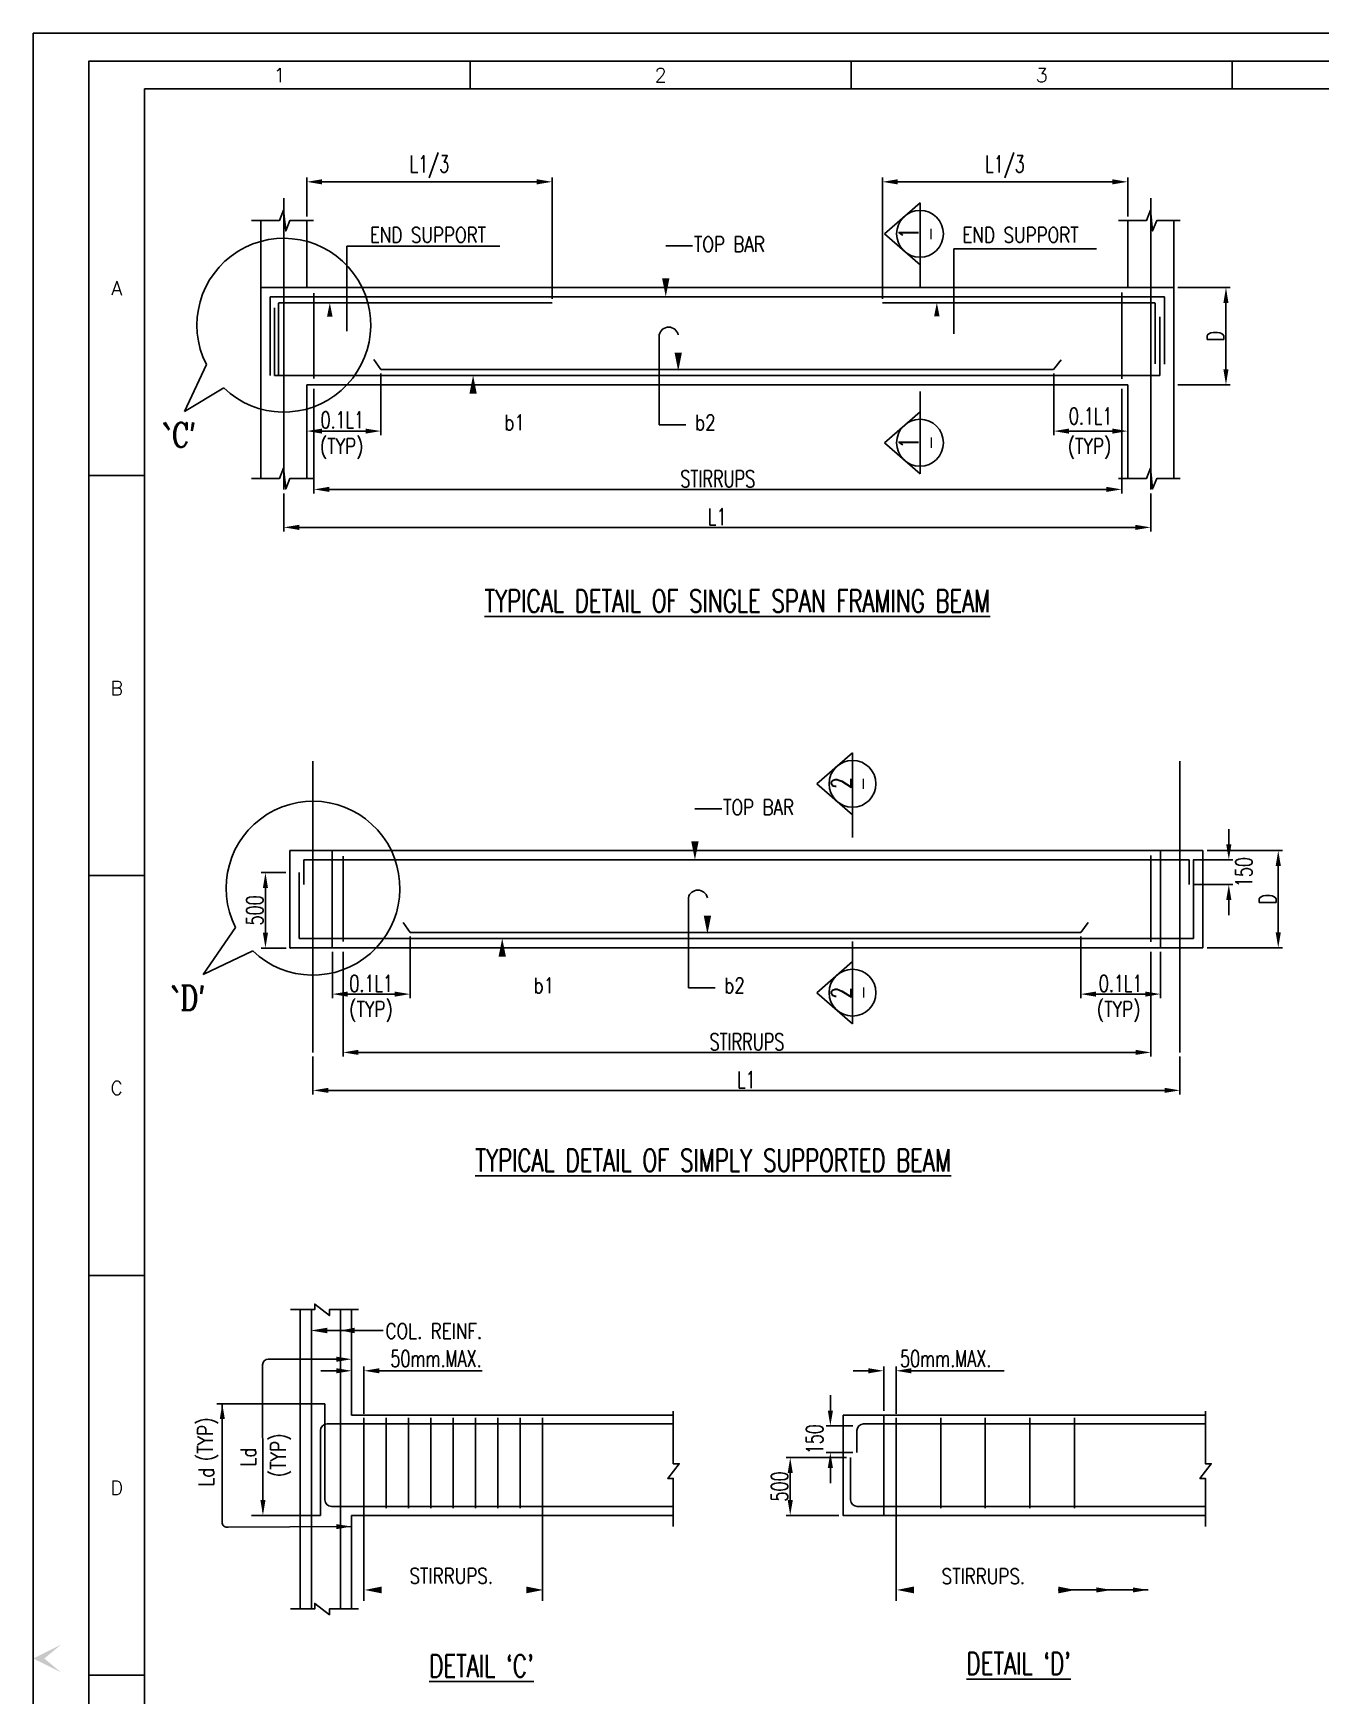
# Model space of a CAD drawing. Extents: x 489124 to 794428, y -356295 to -29813.
# Drawn here: x 615653 to 638745, y -131229 to -101429 of the extents above; entities that cross this region are included whole.
import ezdxf
from ezdxf.enums import TextEntityAlignment as Align
from ezdxf.lldxf.tags import DXFTag

# ---------------------------------------------------------------- set-up
doc = ezdxf.new("R2010")
doc.units = 0
doc.header["$LTSCALE"] = 500
doc.header["$MEASUREMENT"] = 0
doc.layers.get('DEFPOINTS').update_dxf_attribs({"color": 4})
for name, color, linetype in [('07', 5, 'Continuous'), ('08', 4, 'Continuous'), ('09', 6, 'Continuous'), ('BEAM', 4, 'Continuous'), ('BRAKE LINE', 8, 'Continuous'), ('CEN', 8, 'CENTER'), ('COL', 1, 'Continuous'), ('DIM', 5, 'Continuous'), ('LINK', 2, 'Continuous'), ('PNA', 10, 'Continuous'), ('REINFORCEMENT', 6, 'Continuous'), ('SEC-LINE', 2, 'Continuous'), ('ST', 6, 'Continuous'), ('STIRRUPS', 2, 'Continuous'), ('TXT', 4, 'Continuous')]:
    doc.layers.add(name, color=color, linetype=linetype)
for name, color, linetype, lineweight in [('GRID TEXT', 6, 'Continuous', 15), ('HEADING-TXT', 1, 'Continuous', 25), ('SECT-TXT', 6, 'Continuous', 20)]:
    doc.layers.add(name, color=color, linetype=linetype, lineweight=lineweight)
doc.styles.add('ROMANC', font='romanc.shx', dxfattribs={"width": 0.8, "height": 250})
doc.styles.add('ROMANS', font='r.shx', dxfattribs={"width": 0.7, "bigfont": 'bigfont.shx'})
doc.styles.add('ROMENT', font='r.shx', dxfattribs={"bigfont": 'bigfont.shx'})
tags = doc.linetypes.add('CENTER', pattern=[2, 1.25, -0.25, 0.25, -0.25]).pattern_tags.tags
tags[10:11] = [DXFTag(74, 4), DXFTag(75, 0), DXFTag(340, '0'), DXFTag(46, 1.0), DXFTag(50, 0.0), DXFTag(44, 0.0), DXFTag(45, 0.0)]
tags[8:9] = [DXFTag(74, 4), DXFTag(75, 0), DXFTag(340, '0'), DXFTag(46, 1.0), DXFTag(50, 0.0), DXFTag(44, 0.0), DXFTag(45, 0.0)]
tags[6:7] = [DXFTag(74, 4), DXFTag(75, 0), DXFTag(340, '0'), DXFTag(46, 1.0), DXFTag(50, 0.0), DXFTag(44, 0.0), DXFTag(45, 0.0)]
tags[4:5] = [DXFTag(74, 4), DXFTag(75, 0), DXFTag(340, '0'), DXFTag(46, 1.0), DXFTag(50, 0.0), DXFTag(44, 0.0), DXFTag(45, 0.0)]
doc.dimstyles.new('Copy of INT2TIMES', dxfattribs={"dimtxt": 300, "dimasz": 275, "dimexe": 75, "dimexo": 75, "dimgap": 40, "dimtad": 1, "dimdec": 0, "dimlfac": 0.5, "dimrnd": 5, "dimzin": 0, "dimdsep": 46, "dimtxsty": 'ROMANS', "dimcen": -1, "dimclrd": 5, "dimclre": 5, "dimclrt": 4, "dimadec": 0, "dimazin": 0, "dimtfac": 1, "dimtdec": 0, "dimtix": 1, "dimtofl": 0, "dimtmove": 2, "dimatfit": 3, "dimfxl": 0, "dimtolj": 1, "dimtzin": 0, "dimarcsym": 0})

# ---------------------------------------------------------------- blocks, each defined once
blk = doc.blocks.new('FOLDER')
at = {"layer": 'PNA'}
for points in [[(-1250, 2500), (0, 0), (0, 1000)], [(1250, 2500), (0, 0), (0, 1000)]]:
    blk.add_solid(points, dxfattribs=at)
blk = doc.blocks.new('A1')
at = {"flags": 128}
blk.add_lwpolyline([(0, 0), (82779, 0), (82779, 58231), (0, 58231)], close=True, dxfattribs=at)
at = {"layer": 'PNA'}
for p, q in [((7718, 57739), (7718, 57247)), ((14453, 57739), (14453, 57247)), ((21187, 57739), (21187, 57247)), ((984, 50420), (1969, 50420)), ((984, 43358), (1969, 43358)), ((984, 36296), (1969, 36296)), ((984, 29233), (1969, 29233))]:
    blk.add_line(p, q, dxfattribs=at)
at = {"layer": 'PNA', "color": 1}
for points in [[(984, 492), (82287, 492), (82287, 57739), (984, 57739)], [(1969, 984), (81794, 984), (81794, 57247), (1969, 57247)]]:
    blk.add_lwpolyline(points, close=True, dxfattribs=at)
at = {"layer": 'PNA', "xscale": 0.196857838483993, "yscale": 0.196857838483993, "zscale": 0.196857838483993, "rotation": 270}
blk.add_blockref('FOLDER', (0, 29529), dxfattribs=at)
at = {"layer": 'PNA', "style": 'ROMANS'}
for s, p in [('1', (4352, 57493)), ('2', (11086, 57493)), ('3', (17821, 57493)), ('A', (1476, 53728)), ('B', (1476, 46666)), ('C', (1476, 39604)), ('D', (1476, 32541))]:
    blk.add_text(s, height=246, dxfattribs=at).set_placement(p, align=Align.MIDDLE)
blk = doc.blocks.new('*D213')
at = {"layer": 'DEFPOINTS', "color": 0, "ltscale": 2}
for p in [(621585, -125404), (621363, -125706), (621585, -126250)]:
    blk.add_point(p, dxfattribs=at)
at = {"layer": 'DIM', "color": 5, "lineweight": -2, "ltscale": 2}
for p, q in [((621088, -125404), (620813, -125404)), ((621363, -125631), (621363, -125329)), ((621585, -126175), (621585, -125329)), ((621860, -125404), (622135, -125404))]:
    blk.add_line(p, q, dxfattribs=at)
at = {"layer": 'DIM', "color": 5, "ltscale": 2}
for points in [[(621088, -125358), (621088, -125450), (621363, -125404)], [(621860, -125358), (621860, -125450), (621585, -125404)]]:
    blk.add_solid(points, dxfattribs=at)
at = {"layer": 'DIM', "color": 4, "ltscale": 2, "insert": (622878, -125186), "char_height": 300, "attachment_point": 5, "style": 'ROMANS'}
blk.add_mtext('\\A1;50mm.MAX.', dxfattribs=at)
blk = doc.blocks.new('*D220')
at = {"layer": 'DEFPOINTS', "color": 0, "ltscale": 2}
for p in [(620687, -107730), (635175, -107730), (620687, -109605)]:
    blk.add_point(p, dxfattribs=at)
at = {"layer": 'DIM', "color": 5, "lineweight": -2, "ltscale": 2}
for p, q in [((620687, -107805), (620687, -109680)), ((635175, -107805), (635175, -109680)), ((634900, -109605), (620962, -109605))]:
    blk.add_line(p, q, dxfattribs=at)
at = {"layer": 'DIM', "color": 5, "ltscale": 2}
for points in [[(620962, -109559), (620962, -109651), (620687, -109605)], [(634900, -109559), (634900, -109651), (635175, -109605)]]:
    blk.add_solid(points, dxfattribs=at)
at = {"layer": 'DIM', "color": 4, "ltscale": 2, "insert": (627931, -109415), "char_height": 300, "attachment_point": 5, "style": 'ROMANS'}
blk.add_mtext('\\A1;STIRRUPS', dxfattribs=at)
blk = doc.blocks.new('*D221')
at = {"layer": 'DEFPOINTS', "color": 0, "ltscale": 2}
for p in [(620148, -109605), (635695, -109605), (620148, -110286)]:
    blk.add_point(p, dxfattribs=at)
at = {"layer": 'DIM', "color": 5, "lineweight": -2, "ltscale": 2}
for p, q in [((620148, -109680), (620148, -110361)), ((635695, -109680), (635695, -110361)), ((635420, -110286), (620423, -110286))]:
    blk.add_line(p, q, dxfattribs=at)
at = {"layer": 'DIM', "color": 5, "ltscale": 2}
for points in [[(620423, -110240), (620423, -110332), (620148, -110286)], [(635420, -110240), (635420, -110332), (635695, -110286)]]:
    blk.add_solid(points, dxfattribs=at)
at = {"layer": 'DIM', "color": 4, "ltscale": 2, "insert": (627921, -110096), "char_height": 300, "attachment_point": 5, "style": 'ROMANS'}
blk.add_mtext('\\A1;L1', dxfattribs=at)
blk = doc.blocks.new('*D222')
at = {"layer": 'DEFPOINTS', "color": 0, "ltscale": 2}
for p in [(621888, -107455), (620560, -108560), (621888, -108560)]:
    blk.add_point(p, dxfattribs=at)
at = {"layer": 'DIM', "color": 5, "lineweight": -2, "ltscale": 2}
for p, q in [((621888, -107530), (621888, -108635)), ((620835, -108560), (621613, -108560))]:
    blk.add_line(p, q, dxfattribs=at)
at = {"layer": 'DIM', "color": 5, "ltscale": 2}
for points in [[(620835, -108515), (620835, -108606), (620560, -108560)], [(621613, -108515), (621613, -108606), (621888, -108560)]]:
    blk.add_solid(points, dxfattribs=at)
at = {"layer": 'DIM', "color": 4, "ltscale": 2, "insert": (621197, -108360), "char_height": 300, "attachment_point": 5, "style": 'ROMANS'}
blk.add_mtext('\\A1;0.1L1', dxfattribs=at)
blk = doc.blocks.new('*D134')
at = {"layer": 'DEFPOINTS', "color": 0, "ltscale": 2}
for p in [(636107, -105987), (636107, -107730), (637045, -107730)]:
    blk.add_point(p, dxfattribs=at)
at = {"layer": 'DIM', "color": 5, "lineweight": -2, "ltscale": 2}
for p, q in [((636182, -105987), (637120, -105987)), ((637045, -106262), (637045, -107455)), ((636182, -107730), (637120, -107730))]:
    blk.add_line(p, q, dxfattribs=at)
at = {"layer": 'DIM', "color": 5, "ltscale": 2}
for points in [[(636999, -106262), (637090, -106262), (637045, -105987)], [(636999, -107455), (637090, -107455), (637045, -107730)]]:
    blk.add_solid(points, dxfattribs=at)
at = {"layer": 'DIM', "color": 4, "ltscale": 2, "insert": (636855, -106859), "char_height": 300, "attachment_point": 5, "rotation": 90, "style": 'ROMANS'}
blk.add_mtext('\\A1;D', dxfattribs=at)
blk = doc.blocks.new('*D135')
at = {"layer": 'DEFPOINTS', "color": 0, "ltscale": 2}
for p in [(624960, -104092), (620560, -104786), (624960, -106262)]:
    blk.add_point(p, dxfattribs=at)
at = {"layer": 'DIM', "color": 5, "lineweight": -2, "ltscale": 2}
for p, q in [((620560, -104711), (620560, -104017)), ((620835, -104092), (624685, -104092)), ((624960, -106187), (624960, -104017))]:
    blk.add_line(p, q, dxfattribs=at)
at = {"layer": 'DIM', "color": 5, "ltscale": 2}
for points in [[(620835, -104046), (620835, -104138), (620560, -104092)], [(624685, -104046), (624685, -104138), (624960, -104092)]]:
    blk.add_solid(points, dxfattribs=at)
at = {"layer": 'DIM', "color": 4, "ltscale": 2, "insert": (622760, -103823), "char_height": 300, "attachment_point": 5, "style": 'ROMANS'}
blk.add_mtext('\\A1;L1/3', dxfattribs=at)
blk = doc.blocks.new('*D136')
at = {"layer": 'DEFPOINTS', "color": 0, "ltscale": 2}
for p in [(630882, -104092), (635282, -104786), (630882, -106262)]:
    blk.add_point(p, dxfattribs=at)
at = {"layer": 'DIM', "color": 5, "lineweight": -2, "ltscale": 2}
for p, q in [((630882, -106187), (630882, -104017)), ((635007, -104092), (631157, -104092)), ((635282, -104711), (635282, -104017))]:
    blk.add_line(p, q, dxfattribs=at)
at = {"layer": 'DIM', "color": 5, "ltscale": 2}
for points in [[(631157, -104046), (631157, -104138), (630882, -104092)], [(635007, -104046), (635007, -104138), (635282, -104092)]]:
    blk.add_solid(points, dxfattribs=at)
at = {"layer": 'DIM', "color": 4, "ltscale": 2, "insert": (633082, -103823), "char_height": 300, "attachment_point": 5, "style": 'ROMANS'}
blk.add_mtext('\\A1;L1/3', dxfattribs=at)
blk = doc.blocks.new('*D140')
at = {"layer": 'DEFPOINTS', "color": 0, "ltscale": 2}
for p in [(621210, -117822), (635698, -117822), (621210, -119697)]:
    blk.add_point(p, dxfattribs=at)
at = {"layer": 'DIM', "color": 5, "lineweight": -2, "ltscale": 2}
for p, q in [((621210, -117897), (621210, -119772)), ((635698, -117897), (635698, -119772)), ((635423, -119697), (621485, -119697))]:
    blk.add_line(p, q, dxfattribs=at)
at = {"layer": 'DIM', "color": 5, "ltscale": 2}
for points in [[(621485, -119651), (621485, -119742), (621210, -119697)], [(635423, -119651), (635423, -119742), (635698, -119697)]]:
    blk.add_solid(points, dxfattribs=at)
at = {"layer": 'DIM', "color": 4, "ltscale": 2, "insert": (628454, -119507), "char_height": 300, "attachment_point": 5, "style": 'ROMANS'}
blk.add_mtext('\\A1;STIRRUPS', dxfattribs=at)
blk = doc.blocks.new('*D141')
at = {"layer": 'DEFPOINTS', "color": 0, "ltscale": 2}
for p in [(620671, -119697), (636218, -119697), (620671, -120378)]:
    blk.add_point(p, dxfattribs=at)
at = {"layer": 'DIM', "color": 5, "lineweight": -2, "ltscale": 2}
for p, q in [((620671, -119772), (620671, -120453)), ((636218, -119772), (636218, -120453)), ((635943, -120378), (620946, -120378))]:
    blk.add_line(p, q, dxfattribs=at)
at = {"layer": 'DIM', "color": 5, "ltscale": 2}
for points in [[(620946, -120332), (620946, -120423), (620671, -120378)], [(635943, -120332), (635943, -120423), (636218, -120378)]]:
    blk.add_solid(points, dxfattribs=at)
at = {"layer": 'DIM', "color": 4, "ltscale": 2, "insert": (628444, -120188), "char_height": 300, "attachment_point": 5, "style": 'ROMANS'}
blk.add_mtext('\\A1;L1', dxfattribs=at)
blk = doc.blocks.new('*D142')
at = {"layer": 'DEFPOINTS', "color": 0, "ltscale": 2}
for p in [(636630, -116078), (636630, -117822), (637983, -117822)]:
    blk.add_point(p, dxfattribs=at)
at = {"layer": 'DIM', "color": 5, "lineweight": -2, "ltscale": 2}
for p, q in [((636705, -116078), (638058, -116078)), ((637983, -116353), (637983, -117547)), ((636705, -117822), (638058, -117822))]:
    blk.add_line(p, q, dxfattribs=at)
at = {"layer": 'DIM', "color": 5, "ltscale": 2}
for points in [[(637937, -116353), (638029, -116353), (637983, -116078)], [(637937, -117547), (638029, -117547), (637983, -117822)]]:
    blk.add_solid(points, dxfattribs=at)
at = {"layer": 'DIM', "color": 4, "ltscale": 2, "insert": (637793, -116950), "char_height": 300, "attachment_point": 5, "rotation": 90, "style": 'ROMANS'}
blk.add_mtext('\\A1;D', dxfattribs=at)
blk = doc.blocks.new('*D225')
at = {"layer": 'DEFPOINTS', "color": 0, "ltscale": 2}
for p in [(636383, -116243), (637096, -116243), (636383, -116689)]:
    blk.add_point(p, dxfattribs=at)
at = {"layer": 'DIM', "color": 5, "lineweight": -2, "ltscale": 2}
for p, q in [((637096, -115968), (637096, -115693)), ((636458, -116243), (637171, -116243)), ((636458, -116689), (637171, -116689)), ((637096, -116964), (637096, -117239))]:
    blk.add_line(p, q, dxfattribs=at)
at = {"layer": 'DIM', "color": 5, "ltscale": 2}
for points in [[(637050, -115968), (637142, -115968), (637096, -116243)], [(637050, -116964), (637142, -116964), (637096, -116689)]]:
    blk.add_solid(points, dxfattribs=at)
at = {"layer": 'DIM', "color": 4, "ltscale": 2, "insert": (637367, -116466), "char_height": 300, "attachment_point": 5, "rotation": 90, "style": 'ROMANS'}
blk.add_mtext('\\A1;150', dxfattribs=at)
blk = doc.blocks.new('*D143')
at = {"layer": 'DEFPOINTS', "color": 0, "ltscale": 2}
for p in [(631129, -125404), (630907, -126197), (631129, -126250)]:
    blk.add_point(p, dxfattribs=at)
at = {"layer": 'DIM', "color": 5, "lineweight": -2, "ltscale": 2}
for p, q in [((630632, -125404), (630357, -125404)), ((630907, -126122), (630907, -125329)), ((631129, -126175), (631129, -125329)), ((631404, -125404), (631679, -125404))]:
    blk.add_line(p, q, dxfattribs=at)
at = {"layer": 'DIM', "color": 5, "ltscale": 2}
for points in [[(630632, -125358), (630632, -125450), (630907, -125404)], [(631404, -125358), (631404, -125450), (631129, -125404)]]:
    blk.add_solid(points, dxfattribs=at)
at = {"layer": 'DIM', "color": 4, "ltscale": 2, "insert": (632018, -125186), "char_height": 300, "attachment_point": 5, "style": 'ROMANS'}
blk.add_mtext('\\A1;50mm.MAX.', dxfattribs=at)
blk = doc.blocks.new('*D226')
at = {"layer": 'DEFPOINTS', "color": 0, "ltscale": 2}
for p in [(629950, -126392), (630427, -126392), (630427, -126870)]:
    blk.add_point(p, dxfattribs=at)
at = {"layer": 'DIM', "color": 5, "lineweight": -2, "ltscale": 2}
for p, q in [((629950, -126117), (629950, -125842)), ((630352, -126392), (629875, -126392)), ((630352, -126870), (629875, -126870)), ((629950, -127145), (629950, -127420))]:
    blk.add_line(p, q, dxfattribs=at)
at = {"layer": 'DIM', "color": 5, "ltscale": 2}
for points in [[(629904, -126117), (629996, -126117), (629950, -126392)], [(629904, -127145), (629996, -127145), (629950, -126870)]]:
    blk.add_solid(points, dxfattribs=at)
at = {"layer": 'DIM', "color": 4, "ltscale": 2, "insert": (629668, -126631), "char_height": 300, "attachment_point": 5, "rotation": 90, "style": 'ROMANS'}
blk.add_mtext('\\A1;150', dxfattribs=at)
blk = doc.blocks.new('*D227')
at = {"layer": 'DEFPOINTS', "color": 0, "ltscale": 2}
for p in [(629230, -126960), (630313, -126960), (630177, -127997)]:
    blk.add_point(p, dxfattribs=at)
at = {"layer": 'DIM', "color": 5, "lineweight": -2, "ltscale": 2}
for p, q in [((630238, -126960), (629155, -126960)), ((629230, -127722), (629230, -127235)), ((630102, -127997), (629155, -127997))]:
    blk.add_line(p, q, dxfattribs=at)
at = {"layer": 'DIM', "color": 5, "ltscale": 2}
for points in [[(629185, -127235), (629276, -127235), (629230, -126960)], [(629185, -127722), (629276, -127722), (629230, -127997)]]:
    blk.add_solid(points, dxfattribs=at)
at = {"layer": 'DIM', "color": 4, "ltscale": 2, "insert": (629040, -127478), "char_height": 300, "attachment_point": 5, "rotation": 90, "style": 'ROMANS'}
blk.add_mtext('\\A1;500', dxfattribs=at)
blk = doc.blocks.new('*D144')
at = {"layer": 'DEFPOINTS', "color": 0, "ltscale": 2}
for p in [(620259, -116474), (619818, -117827), (620267, -117827)]:
    blk.add_point(p, dxfattribs=at)
at = {"layer": 'DIM', "color": 5, "lineweight": -2, "ltscale": 2}
for p, q in [((620184, -116474), (619743, -116474)), ((619818, -116749), (619818, -117552)), ((620192, -117827), (619743, -117827))]:
    blk.add_line(p, q, dxfattribs=at)
at = {"layer": 'DIM', "color": 5, "ltscale": 2}
for points in [[(619772, -116749), (619864, -116749), (619818, -116474)], [(619772, -117552), (619864, -117552), (619818, -117827)]]:
    blk.add_solid(points, dxfattribs=at)
at = {"layer": 'DIM', "color": 4, "ltscale": 2, "insert": (619628, -117151), "char_height": 300, "attachment_point": 5, "rotation": 90, "style": 'ROMANS'}
blk.add_mtext('\\A1;500', dxfattribs=at)
blk = doc.blocks.new('*D145')
at = {"layer": 'DEFPOINTS', "color": 0, "ltscale": 2}
for p in [(633955, -107455), (633955, -108560), (635282, -108560)]:
    blk.add_point(p, dxfattribs=at)
at = {"layer": 'DIM', "color": 5, "lineweight": -2, "ltscale": 2}
for p, q in [((633955, -107530), (633955, -108635)), ((635007, -108560), (634230, -108560))]:
    blk.add_line(p, q, dxfattribs=at)
at = {"layer": 'DIM', "color": 5, "ltscale": 2}
for points in [[(634230, -108515), (634230, -108606), (633955, -108560)], [(635007, -108515), (635007, -108606), (635282, -108560)]]:
    blk.add_solid(points, dxfattribs=at)
at = {"layer": 'DIM', "color": 4, "ltscale": 2, "insert": (634618, -108291), "char_height": 300, "attachment_point": 5, "style": 'ROMANS'}
blk.add_mtext('\\A1;0.1L1', dxfattribs=at)
blk = doc.blocks.new('*D147')
at = {"layer": 'DEFPOINTS', "color": 0, "ltscale": 2}
for p in [(622411, -117547), (621018, -117822), (621018, -118652)]:
    blk.add_point(p, dxfattribs=at)
at = {"layer": 'DIM', "color": 5, "lineweight": -2, "ltscale": 2}
for p, q in [((622411, -117622), (622411, -118727)), ((621018, -117897), (621018, -118727)), ((622136, -118652), (621293, -118652))]:
    blk.add_line(p, q, dxfattribs=at)
at = {"layer": 'DIM', "color": 5, "ltscale": 2}
for points in [[(621293, -118606), (621293, -118698), (621018, -118652)], [(622136, -118606), (622136, -118698), (622411, -118652)]]:
    blk.add_solid(points, dxfattribs=at)
at = {"layer": 'DIM', "color": 4, "ltscale": 2, "insert": (621714, -118462), "char_height": 300, "attachment_point": 5, "style": 'ROMANS'}
blk.add_mtext('\\A1;{\\A1;0.1L1}', dxfattribs=at)
blk = doc.blocks.new('*D148')
at = {"layer": 'DEFPOINTS', "color": 0, "ltscale": 2}
for p in [(634440, -117547), (635871, -117822), (635871, -118652)]:
    blk.add_point(p, dxfattribs=at)
at = {"layer": 'DIM', "color": 5, "lineweight": -2, "ltscale": 2}
for p, q in [((634440, -117622), (634440, -118727)), ((635871, -117897), (635871, -118727)), ((634715, -118652), (635596, -118652))]:
    blk.add_line(p, q, dxfattribs=at)
at = {"layer": 'DIM', "color": 5, "ltscale": 2}
for points in [[(634715, -118606), (634715, -118698), (634440, -118652)], [(635596, -118606), (635596, -118698), (635871, -118652)]]:
    blk.add_solid(points, dxfattribs=at)
at = {"layer": 'DIM', "color": 4, "ltscale": 2, "insert": (635156, -118462), "char_height": 300, "attachment_point": 5, "style": 'ROMANS'}
blk.add_mtext('\\A1;{\\A1;0.1L1}', dxfattribs=at)

msp = doc.modelspace()

# ---------------------------------------------------------------- linework, layer by layer
at = {"layer": '07', "elevation": 0, "flags": 128}
for points in [[(627221.525, -106832.85, 0, 0, 0), (627221.525, -107482.707, 0, 132, 0), (627221.525, -107152.926, 132, 132, 0)], [(627744.654, -116924.328, 0, 0, 0), (627744.654, -117574.185, 0, 132, 0), (627744.654, -117244.404, 132, 132, 0)]]:
    msp.add_lwpolyline(points, format="xyseb", dxfattribs=at)
at = {"layer": '08'}
for p, q in [((636107.179, -105986.925), (619735.374, -105986.925)), ((620560.374, -107730.207), (635282.179, -107730.207)), ((636630.308, -116078.404), (620258.503, -116078.404)), ((621017.503, -116078.404), (621017.503, -117821.685)), ((635871.308, -117821.685), (635871.308, -116078.404)), ((620258.503, -117821.685), (621017.503, -117821.685)), ((620258.503, -117826.921), (620267.337, -117826.921)), ((621017.503, -117821.685), (635871.308, -117821.685)), ((635871.308, -117821.685), (636630.308, -117821.685))]:
    msp.add_line(p, q, dxfattribs=at)
at = {"layer": 'BEAM'}
for p, q in [((620443.372, -124306.981), (620443.372, -129671.433)), ((621363.372, -124306.981), (621363.372, -126196.634)), ((621363.372, -126196.634), (627132.618, -126196.634)), ((630176.837, -126196.634), (630176.837, -127996.634)), ((630906.837, -126196.634), (636676.083, -126196.634)), ((621363.372, -127996.634), (627132.618, -127996.634)), ((621363.372, -127996.634), (621363.372, -129671.433)), ((630906.837, -127996.634), (636676.083, -127996.634))]:
    msp.add_line(p, q, dxfattribs=at)
at = {"layer": 'BEAM', "elevation": 0}
msp.add_lwpolyline([(630176.837, -126196.634), (630906.837, -126196.634), (630906.837, -127996.634), (630176.837, -127996.634)], close=True, dxfattribs=at)
at = {"layer": 'BRAKE LINE', "ltscale": 2, "elevation": 0}
for points in [[(620677.389, -104786.005), (620255.26, -104786.005), (620183.189, -104971.235), (620142.006, -104600.774), (620069.935, -104786.005), (619570.587, -104786.005)], [(636224.194, -104786.005), (635802.065, -104786.005), (635729.994, -104971.235), (635688.811, -104600.774), (635616.74, -104786.005), (635117.392, -104786.005)], [(620677.389, -109411.294), (620255.26, -109411.294), (620183.189, -109596.524), (620142.006, -109226.063), (620069.935, -109411.294), (619570.587, -109411.294)], [(636224.194, -109411.294), (635802.065, -109411.294), (635729.994, -109596.524), (635688.811, -109226.063), (635616.74, -109411.294), (635117.392, -109411.294)], [(621485.433, -124306.981), (620965.328, -124306.981), (620965.328, -124413.34), (620703.24, -124208.803), (620703.24, -124306.981), (620267.411, -124306.981)], [(627132.618, -126124.97), (627132.618, -127071.309), (627238.977, -127071.309), (627034.44, -127333.397), (627132.618, -127333.397), (627132.618, -128195.461)], [(636676.083, -126124.97), (636676.083, -127071.309), (636782.442, -127071.309), (636577.905, -127333.397), (636676.083, -127333.397), (636676.083, -128195.461)], [(621485.433, -129671.433), (620965.328, -129671.433), (620965.328, -129777.792), (620703.24, -129573.256), (620703.24, -129671.433), (620267.411, -129671.433)]]:
    msp.add_lwpolyline(points, dxfattribs=at)
at = {"layer": 'CEN'}
for p, q in [((620147.874, -104387.373), (620147.874, -109605.069)), ((635694.679, -109605.069), (635694.679, -104387.373)), ((620671.003, -114478.851), (620671.003, -119696.547)), ((636217.808, -119696.547), (636217.808, -114478.851))]:
    msp.add_line(p, q, dxfattribs=at)
at = {"layer": 'COL', "ltscale": 2}
for p, q in [((620560.374, -104786.005), (620560.374, -105986.925)), ((635282.179, -105986.925), (635282.179, -104802.847)), ((636107.179, -109411.294), (636107.179, -104802.847)), ((620560.374, -107730.207), (620560.374, -109411.294)), ((635282.179, -109411.294), (635282.179, -107730.207)), ((636630.308, -117821.685), (636630.308, -116078.404))]:
    msp.add_line(p, q, dxfattribs=at)
at = {"layer": 'COL', "ltscale": 2, "elevation": 0}
for points in [[(619735.374, -104786.005), (619735.374, -109411.294)], [(620258.503, -116078.404), (620258.503, -117821.685)]]:
    msp.add_lwpolyline(points, dxfattribs=at)
at = {"layer": 'DEFPOINTS', "color": 0, "linetype": 'ByBlock'}
for p in [(621363.372, -126196.634), (630906.837, -126196.634), (620803.372, -128196.634)]:
    msp.add_point(p, dxfattribs=at)
at = {"layer": 'DIM', "ltscale": 2}
for p, q in [((621275.492, -105243.404), (624024.436, -105243.404)), ((621275.492, -106770.752), (621275.492, -105243.404)), ((627478.003, -105241.383), (626997.709, -105241.383)), ((632161.906, -106817.568), (632161.906, -105290.22)), ((632161.906, -105290.22), (634723.846, -105290.22)), ((626879.873, -108449.194), (626879.873, -106832.85)), ((618368.251, -108207.351), (619070.537, -107787.603)), ((627360.167, -108449.194), (626879.873, -108449.194)), ((628001.132, -115332.861), (627520.838, -115332.861)), ((627403.001, -118540.672), (627403.001, -116924.328)), ((618703.036, -118298.829), (619593.666, -117879.082)), ((627883.296, -118540.672), (627403.001, -118540.672)), ((619773.114, -127924.933), (619768.068, -125296.676)), ((619868.068, -125196.676), (621163.372, -125196.676)), ((622085.17, -125404.136), (623702.442, -125404.136)), ((631628.635, -125404.136), (633067.77, -125404.136)), ((620883.372, -125996.634), (618949.177, -125996.634)), ((620803.372, -127995.634), (619567.989, -127995.634)), ((621585.17, -127866.517), (621585.17, -129524.826)), ((624785.17, -127866.517), (624785.17, -129524.826)), ((631128.635, -127866.517), (631128.635, -129524.826))]:
    msp.add_line(p, q, dxfattribs=at)
at = {"layer": 'DIM'}
for p, q in [((618758.696, -107367.671), (618368.251, -108207.351)), ((619281.825, -117459.15), (618703.036, -118298.829))]:
    msp.add_line(p, q, dxfattribs=at)
at = {"layer": 'DIM', "ltscale": 2, "elevation": 0, "flags": 128}
for points in [[(626997.709, -105241.383, 0, 0, 0), (626997.709, -106151.925, 0, 132, 0), (626997.709, -105822.144, 132, 132, 0)], [(621275.492, -106770.752, 0, 0, 0), (620972.472, -106770.752, 0, 0, 0), (620972.472, -106260.296, 0, 99, 0), (620972.472, -106507.632, 99, 99, 0)], [(632161.906, -106817.568, 0, 0, 0), (631858.885, -106817.568, 0, 0, 0), (631858.885, -106257.612, 0, 99, 0), (631858.885, -106504.948, 99, 99, 0)], [(624022.366, -108449.194, 0, 0, 0), (623542.072, -108449.194, 0, 0, 0), (623542.072, -107561.786, 0, 132, 0), (623542.072, -107891.567, 132, 132, 0)], [(627520.838, -115332.861, 0, 0, 0), (627520.838, -116243.404, 0, 132, 0), (627520.838, -115913.623, 132, 132, 0)], [(624545.495, -118540.672, 0, 0, 0), (624065.2, -118540.672, 0, 0, 0), (624065.2, -117653.264, 0, 132, 0), (624065.2, -117983.045, 132, 132, 0)], [(624494.153, -129332.351, 122.425, 0, 0), (624800.013, -129332.351, 0, 0, 0), (624423.847, -129332.351, 0, 0, 0), (621598.288, -129332.351, 0, 122.425, 0), (621904.148, -129332.351, 0, 0, 0)], [(634037.618, -129332.351, 122.425, 0, 0), (634343.478, -129332.351, 0, 0, 0), (633967.312, -129332.351, 0, 0, 0), (631141.753, -129332.351, 0, 122.425, 0), (631447.613, -129332.351, 0, 0, 0)]]:
    msp.add_lwpolyline(points, format="xyseb", dxfattribs=at)
at = {"layer": 'DIM', "ltscale": 2, "elevation": 0}
for points in [[(620930.166, -124681.578), (621325.155, -124681.578)], [(621419.755, -124681.578), (621930.612, -124681.578)]]:
    msp.add_lwpolyline(points, dxfattribs=at)
at = {"layer": 'DIM', "ltscale": 2}
for centre, radius, start, end in [((620147.874, -106661.821), 1558.217, 226.2597038, 206.9354204), ((627050.699, -106871.955), 175.245, 12.893919, 167.106081), ((620671.003, -116753.299), 1558.217, 226.2597038, 206.9354204), ((627573.827, -116963.434), 175.245, 12.893919, 167.106081), ((619868.068, -125296.676), 100, 90, 180), ((619130.218, -128119.003), 89.64, 191.2281897, 284.0600867)]:
    msp.add_arc(centre, radius, start, end, dxfattribs=at)
for points in [[(620930.166, -124731.578), (620630.166, -124681.578), (620930.166, -124631.578)], [(621419.755, -124731.578), (621163.372, -124681.578), (621419.755, -124631.578)], [(621088.372, -125150.843), (621363.372, -125196.676), (621088.372, -125242.51)], [(619818.948, -127720.634), (619773.114, -127995.634), (619727.281, -127720.634)]]:
    msp.add_solid(points, dxfattribs=at)
at = {"layer": 'LINK'}
for p, q in [((635174.533, -106075.696), (635174.533, -107624.682)), ((635697.661, -116167.175), (635697.661, -117716.16))]:
    msp.add_line(p, q, dxfattribs=at)
at = {"layer": 'REINFORCEMENT', "linetype": 'Continuous'}
for p, q in [((635942.179, -106151.925), (619900.374, -106151.925)), ((619900.374, -107565.207), (619900.374, -106151.925)), ((620049.974, -107565.207), (620049.974, -106270.725)), ((624960.374, -106261.925), (620058.774, -106261.925)), ((635768.379, -106261.925), (630882.179, -106261.925)), ((635777.179, -106270.725), (635777.179, -107355.404)), ((635942.179, -107362.818), (635942.179, -106151.925)), ((619982.874, -107565.207), (619982.874, -106404.531)), ((635859.679, -107565.207), (635859.679, -106512.913)), ((621887.873, -107455.207), (621762.373, -107275.427)), ((633954.68, -107455.207), (634086.439, -107279.962)), ((619982.874, -107565.207), (635859.679, -107565.207)), ((621887.873, -107455.207), (633954.68, -107455.207)), ((620423.503, -117656.685), (620423.503, -116474.404)), ((620506.003, -116688.983), (620506.003, -116243.404)), ((636382.808, -116688.983), (636382.808, -116243.404)), ((636465.308, -117656.685), (636465.308, -116243.404)), ((622411.002, -117546.685), (622285.502, -117366.905)), ((634440.002, -117546.685), (634571.761, -117371.441)), ((620423.503, -117656.685), (636465.308, -117656.685)), ((622411.002, -117546.685), (634440.002, -117546.685)), ((620643.372, -124306.981), (620643.372, -129671.433)), ((621163.372, -124306.981), (621163.372, -129671.433)), ((630426.837, -126476.634), (630426.837, -126869.686)), ((630546.837, -126356.634), (636676.083, -126356.634)), ((630312.837, -127716.634), (630312.837, -126960.203)), ((630432.837, -127836.634), (636676.083, -127836.634))]:
    msp.add_line(p, q, dxfattribs=at)
at = {"layer": 'REINFORCEMENT', "linetype": 'Continuous', "elevation": 0}
for points in [[(619900.374, -106151.925), (619900.374, -106976.925)], [(619982.874, -106352.018), (619982.874, -106976.925)], [(636382.808, -116243.404), (620506.003, -116243.404), (620506.003, -116243.404)]]:
    msp.add_lwpolyline(points, dxfattribs=at)
for points in [[(620883.372, -125996.634), (620883.372, -127716.634, 0.414213562), (621003.372, -127836.634), (627132.618, -127836.634)], [(620803.372, -127995.634), (620803.372, -126476.634, -0.414213562), (620923.372, -126356.634), (627132.618, -126356.634)]]:
    msp.add_lwpolyline(points, format="xyb", dxfattribs=at)
at = {"layer": 'REINFORCEMENT', "linetype": 'Continuous'}
for centre, radius, start, end in [((635768.379, -106270.725), 8.8, 0, 90), ((630546.837, -126476.634), 120, 90, 180), ((630432.837, -127716.634), 120, 180, 270)]:
    msp.add_arc(centre, radius, start, end, dxfattribs=at)
at = {"layer": 'SEC-LINE'}
for p, q in [((630918.58, -105024.776), (631558, -104467.507)), ((631558, -104467.507), (631558, -105986.925)), ((630918.58, -105024.776), (631558, -105582.044)), ((631558, -109326.534), (631558, -107852.106)), ((630918.58, -108769.266), (631558, -108211.998)), ((630918.58, -108769.266), (631558, -109326.534)), ((629708.351, -114881.881), (630347.771, -114324.613)), ((630347.771, -114324.613), (630347.771, -115844.031)), ((629708.351, -114881.881), (630347.771, -115439.149)), ((630347.771, -119183.64), (630347.771, -117709.211)), ((629708.351, -118626.372), (630347.771, -118069.104)), ((629708.351, -118626.372), (630347.771, -119183.64))]:
    msp.add_line(p, q, dxfattribs=at)
for centre in [(631558, -105024.776), (631558, -108769.266), (630347.771, -114881.881), (630347.771, -118626.372)]:
    msp.add_circle(centre, 420.11, dxfattribs=at)
at = {"layer": 'SECT-TXT'}
for p, q in [((631754.86, -105117.074), (631754.86, -104935.798)), ((631754.86, -108676.968), (631754.86, -108858.243)), ((630544.63, -114974.179), (630544.63, -114792.904)), ((630544.63, -118534.073), (630544.63, -118715.349))]:
    msp.add_line(p, q, dxfattribs=at)
at = {"layer": 'ST'}
msp.add_arc((620058.774, -106270.725), 8.8, 90, 180, dxfattribs=at)
at = {"layer": 'STIRRUPS'}
for p, q in [((620687.188, -106086.525), (620687.188, -107614.729)), ((621210.316, -116178.003), (621210.316, -117706.207)), ((621585.17, -126249.856), (621585.17, -127866.517)), ((621985.17, -126249.856), (621985.17, -127866.517)), ((622385.17, -126249.856), (622385.17, -127866.517)), ((622785.17, -126249.856), (622785.17, -127866.517)), ((623185.17, -126249.856), (623185.17, -127866.517)), ((623585.17, -126249.856), (623585.17, -127866.517)), ((623985.17, -126249.856), (623985.17, -127866.517)), ((624385.17, -126249.856), (624385.17, -127866.517)), ((624785.17, -126249.856), (624785.17, -127866.517)), ((631128.635, -126249.856), (631128.635, -127866.517)), ((631928.635, -126249.856), (631928.635, -127866.517)), ((632728.635, -126249.856), (632728.635, -127866.517)), ((633528.635, -126249.856), (633528.635, -127866.517)), ((634328.635, -126249.856), (634328.635, -127866.517))]:
    msp.add_line(p, q, dxfattribs=at)

# ---------------------------------------------------------------- block references
at = {"xscale": 1.01500000001397, "yscale": 1.01500000001397, "zscale": 1.01500000001397}
msp.add_blockref('A1', (615653.425, -160533.5), dxfattribs=at)

# ---------------------------------------------------------------- texts
at = {"layer": '09', "color": 2, "style": 'ROMANC', "width": 0.8}
for s, p in [("`C'", (618264.715, -108628.807)), ("`D'", (618423.48, -118720.285))]:
    msp.add_text(s, height=440, dxfattribs=at).set_placement(p, align=Align.MIDDLE)
at = {"layer": 'GRID TEXT', "style": 'ROMANS', "width": 0.7}
for s, p in [('1', (631531.594, -105012.216)), ('1', (631531.594, -108771.878)), ('2', (630321.365, -114869.321)), ('2', (630321.365, -118628.984))]:
    msp.add_text(s, height=350, rotation=90, dxfattribs=at).set_placement(p, align=Align.CENTER)
at = {"layer": 'HEADING-TXT', "color": 6, "style": 'ROMANS', "width": 0.7}
for s, p in [('%%UTYPICAL DETAIL OF SINGLE SPAN FRAMING BEAM', (623746.716, -111804.048)), ('%%UTYPICAL DETAIL OF SIMPLY SUPPORTED BEAM', (623582.345, -121830.621))]:
    msp.add_text(s, height=400, dxfattribs=at).set_placement(p)
for s, p in [("%%UDETAIL `C'", (623693.095, -130693.726)), ("%%UDETAIL `D'", (633329.561, -130651.017))]:
    msp.add_text(s, height=400, dxfattribs=at).set_placement(p, align=Align.MIDDLE)
at = {"layer": 'TXT', "style": 'ROMENT', "width": 0.8}
for s, p in [('END SUPPORT', (621691.631, -105182.131)), ('TOP BAR', (627503.486, -105349.331)), ('END SUPPORT', (632319.59, -105182.131)), ('b1', (624104.708, -108542.762)), ('b2', (627525.506, -108542.762)), ('(TYP)', (620795.889, -108965.801)), ('(TYP)', (634207.398, -108965.801)), ('TOP BAR', (628026.615, -115440.81)), ('b1', (624627.837, -118634.24)), ('b2', (628048.635, -118634.24)), ('(TYP)', (621320.707, -119057.279)), ('(TYP)', (634730.009, -119057.279)), ('COL. REINF.', (621971.239, -124828.955))]:
    msp.add_text(s, height=275, dxfattribs=at).set_placement(p)
for s, p in [('(TYP)', (618877.489, -127023.182)), ('(TYP)', (620182.342, -127311.412)), ('Ld', (619647.476, -127119.814)), ('Ld', (618894.619, -127480.051))]:
    msp.add_text(s, height=275, rotation=90, dxfattribs=at).set_placement(p)
for p in [(623227.183, -129079.788), (632770.648, -129087.633)]:
    msp.add_text('STIRRUPS. ', height=275, dxfattribs=at).set_placement(p, align=Align.MIDDLE)

# ---------------------------------------------------------------- dimensions: what is measured, and where the dimension line sits
at = {"layer": 'DIM', "ltscale": 2}
for base, p1, p2, text, picture, middle in [((624960.374, -104091.833), (620560.374, -104786.005), (624960.374, -106261.925), 'L1/3', '*D135', (622760.374, -103823.262)), ((621017.503, -118651.902), (622411.002, -117546.685), (621017.503, -117821.685), '{\\A1;0.1L1}', '*D147', (621714.252, -118461.902))]:
    dim = msp.add_linear_dim(base=base, p1=p1, p2=p2, text=text, dimstyle='Copy of INT2TIMES', dxfattribs=at)
    dim.commit()
    dim.dimension.update_dxf_attribs({"geometry": picture, "text_midpoint": middle})
for base, p1, p2, angle, text, picture, middle in [((630882.179, -104091.833), (635282.179, -104786.005), (630882.179, -106261.925), 180, 'L1/3', '*D136', (633082.179, -103823.262)), ((637044.611, -107730.207), (636107.179, -105986.925), (636107.179, -107730.207), 270, 'D', '*D134', (636854.611, -106858.566)), ((620687.188, -109605.069), (635174.533, -107730.207), (620687.188, -107730.207), 180, 'STIRRUPS', '*D220', (627930.86, -109415.069)), ((620147.874, -110286.154), (635694.679, -109605.069), (620147.874, -109605.069), 180, 'L1', '*D221', (627921.277, -110096.154)), ((637982.707, -117821.685), (636630.308, -116078.404), (636630.308, -117821.685), 270, 'D', '*D142', (637792.707, -116950.045)), ((619817.846, -117826.921), (620258.503, -116474.404), (620267.337, -117826.921), 90, '500', '*D144', (619627.846, -117150.662)), ((635871.308, -118651.902), (634440.002, -117546.685), (635871.308, -117821.685), 180, '{\\A1;0.1L1}', '*D148', (635155.655, -118461.902)), ((621210.316, -119696.547), (635697.661, -117821.685), (621210.316, -117821.685), 180, 'STIRRUPS', '*D140', (628453.989, -119506.547)), ((620671.003, -120377.633), (636217.808, -119696.547), (620671.003, -119696.547), 180, 'L1', '*D141', (628444.405, -120187.633)), ((629230.415, -126960.203), (630176.837, -127996.634), (630312.837, -126960.203), 90, '500', '*D227', (629040.415, -127478.418))]:
    dim = msp.add_linear_dim(base=base, p1=p1, p2=p2, angle=angle, text=text, dimstyle='Copy of INT2TIMES', dxfattribs=at)
    dim.commit()
    dim.dimension.update_dxf_attribs({"geometry": picture, "text_midpoint": middle})
for base, p1, p2, text, picture, middle in [((621887.873, -108560.424), (620560.374, -108560.424), (621887.873, -107455.207), '0.1L1', '*D222', (621197.244, -108360.424)), ((621585.17, -125404.136), (621363.372, -125706.025), (621585.17, -126249.856), '50mm.MAX.', '*D213', (622877.986, -125186.136)), ((631128.635, -125404.136), (630906.837, -126196.634), (631128.635, -126249.856), '50mm.MAX.', '*D143', (632017.77, -125186.136))]:
    dim = msp.add_linear_dim(base=base, p1=p1, p2=p2, text=text, dimstyle='Copy of INT2TIMES', dxfattribs=at)
    dim.commit()
    dim.dimension.update_dxf_attribs({"geometry": picture, "text_midpoint": middle, "dimtype": 160})
for base, p1, p2, angle, text, picture, middle in [((633954.68, -108560.424), (635282.179, -108560.424), (633954.68, -107455.207), 180, '0.1L1', '*D145', (634618.43, -108291.089)), ((637095.707, -116243.404), (636382.808, -116688.983), (636382.808, -116243.404), 90, '150', '*D225', (637366.707, -116466.193)), ((629949.953, -126391.781), (630426.837, -126869.686), (630426.837, -126391.781), 90, '150', '*D226', (629667.953, -126630.734))]:
    dim = msp.add_linear_dim(base=base, p1=p1, p2=p2, angle=angle, text=text, dimstyle='Copy of INT2TIMES', dxfattribs=at)
    dim.commit()
    dim.dimension.update_dxf_attribs({"geometry": picture, "text_midpoint": middle, "dimtype": 160})

# ---------------------------------------------------------------- leaders
for points in [[(619044.708, -125995.958), (619042.294, -128136.458)], [(621363.372, -128196.525), (619151.995, -128205.957)]]:
    msp.add_leader(points, dimstyle='Copy of INT2TIMES', dxfattribs=at)
for points in [[(634997.326, -129332.351), (634037.618, -129332.351)], [(635649.829, -129332.351), (634942.068, -129332.351)]]:
    msp.add_leader(points, dimstyle='Copy of INT2TIMES', override={"dimgap": 40, "dimtad": 0}, dxfattribs=at)

doc.saveas('drawing.dxf')
